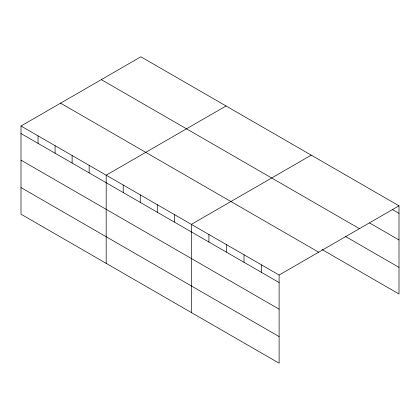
<?xml version="1.0" encoding="UTF-8"?>
<svg xmlns="http://www.w3.org/2000/svg" width="420" height="420" viewBox="0 0 420 420"><rect width="100%" height="100%" fill="white"/><g stroke="black" fill="none" stroke-linecap="round" stroke-linejoin="round"><path stroke-width="0.63" d="M279.116 309.178L279.116 275.032L21 126.011L21 214.184L279.116 363.206L279.116 309.178L21 160.156M321.998 249.533L399 293.99L399 205.816L140.884 56.795L21 126.011M226.06 105.971L106.176 175.187L106.176 263.361M311.241 155.148L191.357 224.364L191.357 312.538M279.116 275.032L399 205.816M392.207 209.428L399 213.35M369.558 222.962L399 239.962M101.32 79.637L359.436 228.659M345.214 236.329L399 267.382M60.564 103.168L318.68 252.189M21 133.544L279.116 282.566M21 187.572L279.116 336.593M261.566 264.899L261.566 272.433M244.015 254.762L244.015 262.3M226.459 244.629L226.459 252.163M208.908 234.497L208.908 242.03M174.321 214.526L174.321 222.065M157.285 204.692L157.285 212.226M140.249 194.859L140.249 202.393M123.212 185.021L123.212 192.554M89.145 165.349L89.145 172.888M72.109 155.516L72.109 163.049M55.073 145.677L55.073 153.216M38.036 135.844L38.036 143.378"/></g></svg>
